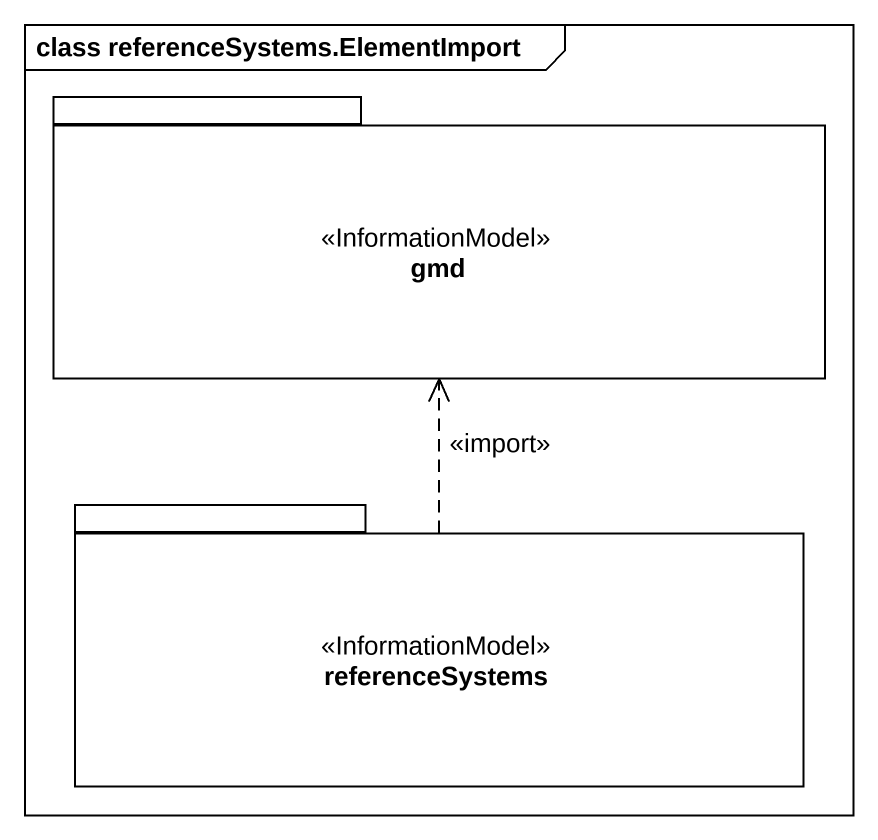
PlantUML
@startuml
mainframe class referenceSystems.ElementImport
package gmd <<InformationModel>> {
}
package referenceSystems <<InformationModel>> {
}
referenceSystems .up.> gmd : <<import>>
@enduml
